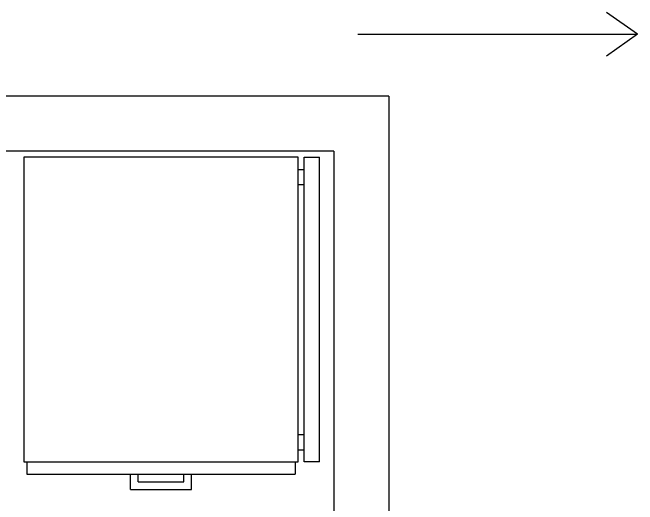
# Model space of a CAD drawing. Header units: millimetres. Extents: x 2625.3 to 2681.2, y 1230 to 1238.4.
# Drawn here: x 2675.402 to 2676.428, y 1234.167 to 1234.974 of the extents above; entities that cross this region are included whole.
import ezdxf

# ---------------------------------------------------------------- set-up
doc = ezdxf.new("R2010")
doc.units = ezdxf.units.MM
doc.layers.add('LAYOUT', color=253, linetype='Continuous')

# ---------------------------------------------------------------- blocks, each defined once
blk = doc.blocks.new('A$C6C7A7257')
at = {"layer": 'LAYOUT'}
for p, q in [((0.31, 0.545), (0.21, 0.545)), ((0.21, 0.545), (0.21, 0.52)), ((0.31, 0.545), (0.31, 0.52)), ((0.2975, 0.5325), (0.2225, 0.5325)), ((0.2225, 0.5325), (0.2225, 0.52)), ((0.2975, 0.5325), (0.2975, 0.52)), ((0.48, 0.52), (0.04, 0.52)), ((0.04, 0.5), (0.04, 0.52)), ((0.48, 0.5), (0.48, 0.52)), ((0, 0.5), (0, 0)), ((0, 0.5), (0.025, 0.5)), ((0.025, 0.5), (0.025, 0)), ((0.485, 0.5), (0.035, 0.5)), ((0.035, 0.5), (0.035, 0)), ((0.485, 0), (0.485, 0.5)), ((0.035, 0.48), (0.025, 0.48)), ((0.035, 0.455), (0.025, 0.455)), ((0.035, 0.045), (0.025, 0.045)), ((0.035, 0.02), (0.025, 0.02)), ((0.025, 0), (0, 0)), ((0.035, 0), (0.485, 0))]:
    blk.add_line(p, q, dxfattribs=at)

msp = doc.modelspace()

# ---------------------------------------------------------------- linework, layer by layer
for p, q in [((2676.4278, 1234.9387), (2676.3767, 1234.9744)), ((2675.9687, 1234.9387), (2676.4278, 1234.9387)), ((2676.4278, 1234.9387), (2676.3767, 1234.903)), ((2676.0195, 1234.8372), (2673.2375, 1234.8372)), ((2676.0195, 1234.8372), (2676.0195, 1233.3657)), ((2675.9295, 1234.7472), (2673.2375, 1234.7472)), ((2675.9295, 1234.7472), (2675.9295, 1233.3807))]:
    msp.add_line(p, q)

# ---------------------------------------------------------------- block references
at = {"rotation": 180}
msp.add_blockref('A$C6C7A7257', (2675.9057, 1234.7372), dxfattribs=at)

doc.saveas('drawing.dxf')
